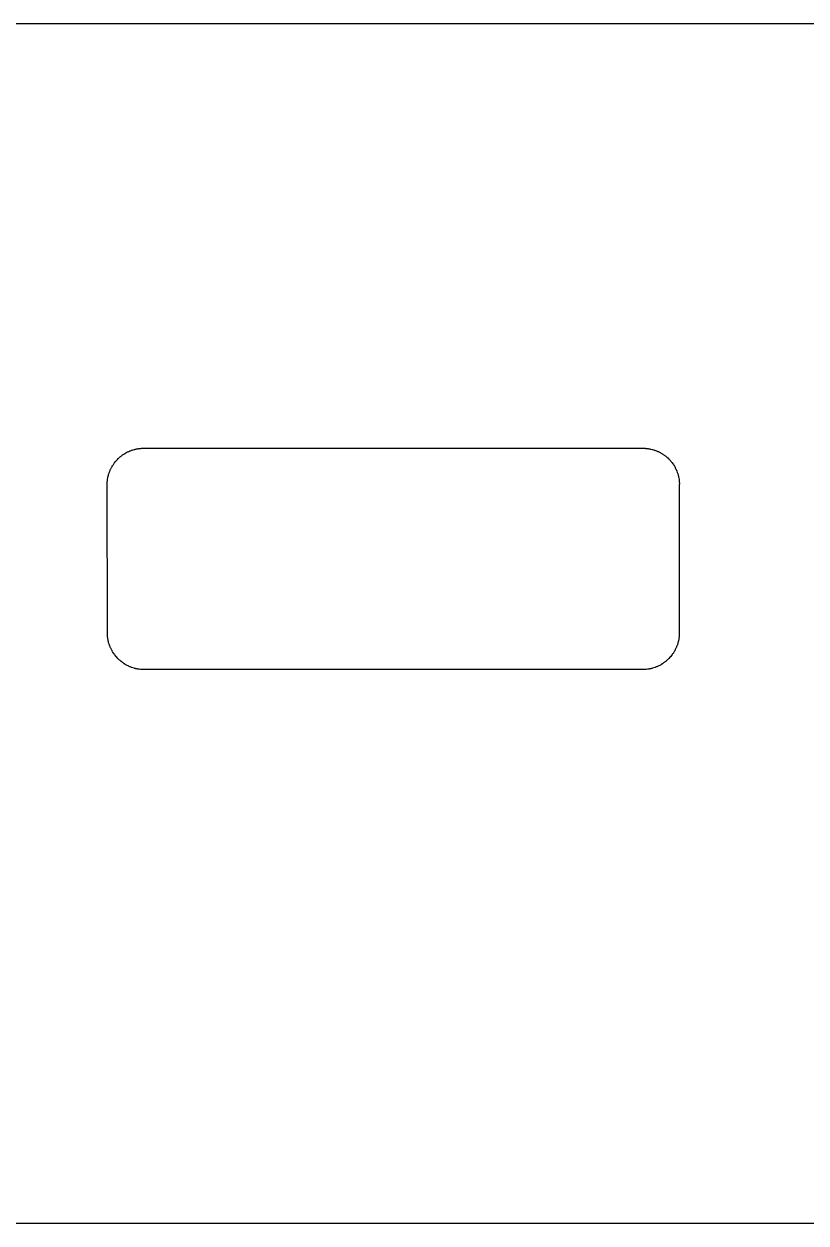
# Model space of a CAD drawing. Header units: metres. Extents: x -3 to 104, y 0 to 37.
# Drawn here: x 23.98 to 45.17, y 4.5 to 37 of the extents above; entities that cross this region are included whole.
import ezdxf

# ---------------------------------------------------------------- set-up
doc = ezdxf.new("R2010")
doc.units = ezdxf.units.M

msp = doc.modelspace()

# ---------------------------------------------------------------- linework, layer by layer
for p, q in [((103.018, 37), (-2.01758, 37)), ((26.6826, 25.3398), (26.7412, 25.375)), ((26.7412, 25.375), (26.7568, 25.3838)), ((26.7568, 25.3838), (26.7715, 25.3916)), ((26.7715, 25.3916), (26.7871, 25.3994)), ((26.7871, 25.3994), (26.8027, 25.4062)), ((26.8027, 25.4062), (26.8184, 25.4141)), ((26.8184, 25.4141), (26.8496, 25.4277)), ((26.8496, 25.4277), (26.8662, 25.4336)), ((26.8662, 25.4336), (26.8818, 25.4395)), ((26.8818, 25.4395), (26.8984, 25.4453)), ((26.8984, 25.4453), (26.9141, 25.4512)), ((26.9141, 25.4512), (26.9639, 25.4658)), ((26.9639, 25.4658), (26.9805, 25.4697)), ((26.9805, 25.4697), (26.9971, 25.4746)), ((26.9971, 25.4746), (27.0137, 25.4775)), ((27.0137, 25.4775), (27.0312, 25.4814)), ((27.0312, 25.4814), (27.0645, 25.4873)), ((27.0645, 25.4873), (27.082, 25.4902)), ((27.082, 25.4902), (27.0986, 25.4922)), ((27.0986, 25.4922), (27.1162, 25.4941)), ((27.1162, 25.4941), (27.1328, 25.4961)), ((27.1328, 25.4961), (27.1504, 25.4971)), ((27.1504, 25.4971), (27.167, 25.499)), ((27.167, 25.499), (27.1846, 25.499)), ((27.1846, 25.499), (27.2021, 25.5)), ((27.2021, 25.5), (40.7725, 25.5)), ((40.7725, 25.5), (40.79, 25.499)), ((40.79, 25.499), (40.8066, 25.499)), ((40.8066, 25.499), (40.8232, 25.4971)), ((40.8232, 25.4971), (40.8408, 25.4961)), ((40.8408, 25.4961), (40.874, 25.4922)), ((40.874, 25.4922), (40.8916, 25.4902)), ((40.8916, 25.4902), (40.9082, 25.4873)), ((40.9082, 25.4873), (40.9248, 25.4854)), ((40.9248, 25.4854), (40.9414, 25.4814)), ((40.9414, 25.4814), (40.958, 25.4785)), ((40.958, 25.4785), (41.0078, 25.4668)), ((41.0078, 25.4668), (41.041, 25.457)), ((41.041, 25.457), (41.0566, 25.4521)), ((41.0566, 25.4521), (41.0732, 25.4463)), ((41.0732, 25.4463), (41.0889, 25.4414)), ((41.0889, 25.4414), (41.1055, 25.4346)), ((41.1055, 25.4346), (41.1211, 25.4287)), ((41.1211, 25.4287), (41.1367, 25.4219)), ((41.1367, 25.4219), (41.1523, 25.416)), ((41.1523, 25.416), (41.168, 25.4082)), ((41.168, 25.4082), (41.1826, 25.4014)), ((41.1826, 25.4014), (41.2139, 25.3857)), ((41.2139, 25.3857), (41.2285, 25.3779)), ((41.2285, 25.3779), (41.2432, 25.3691)), ((41.2432, 25.3691), (41.2578, 25.3613)), ((41.2578, 25.3613), (41.2725, 25.3525)), ((41.2725, 25.3525), (41.2871, 25.3428)), ((26.375, 25.0195), (26.3848, 25.0342)), ((26.3848, 25.0342), (26.3936, 25.0488)), ((26.3936, 25.0488), (26.4033, 25.0635)), ((26.4033, 25.0635), (26.4131, 25.0771)), ((26.4131, 25.0771), (26.4229, 25.0918)), ((26.4229, 25.0918), (26.4326, 25.1055)), ((26.4326, 25.1055), (26.4541, 25.1328)), ((26.4541, 25.1328), (26.4648, 25.1455)), ((26.4648, 25.1455), (26.4756, 25.1592)), ((26.4756, 25.1592), (26.5107, 25.1973)), ((26.5107, 25.1973), (26.5352, 25.2217)), ((26.5352, 25.2217), (26.5479, 25.2334)), ((26.5479, 25.2334), (26.5596, 25.2451)), ((26.5596, 25.2451), (26.5732, 25.2568)), ((26.5732, 25.2568), (26.5859, 25.2676)), ((26.5859, 25.2676), (26.5996, 25.2783)), ((26.5996, 25.2783), (26.6123, 25.2891)), ((26.6123, 25.2891), (26.6396, 25.3105)), ((26.6396, 25.3105), (26.6543, 25.3203)), ((26.6543, 25.3203), (26.668, 25.3301)), ((26.668, 25.3301), (26.6826, 25.3398)), ((41.2871, 25.3428), (41.3008, 25.334)), ((41.3008, 25.334), (41.3154, 25.3242)), ((41.3154, 25.3242), (41.3291, 25.3145)), ((41.3291, 25.3145), (41.3428, 25.3037)), ((41.3428, 25.3037), (41.3564, 25.2939)), ((41.3564, 25.2939), (41.3701, 25.2832)), ((41.3701, 25.2832), (41.3955, 25.2617)), ((41.3955, 25.2617), (41.4082, 25.25)), ((41.4082, 25.25), (41.4209, 25.2393)), ((41.4209, 25.2393), (41.4463, 25.2158)), ((41.4463, 25.2158), (41.458, 25.2031)), ((41.458, 25.2031), (41.4697, 25.1914)), ((41.4697, 25.1914), (41.4814, 25.1787)), ((41.4814, 25.1787), (41.4922, 25.166)), ((41.4922, 25.166), (41.5039, 25.1533)), ((41.5039, 25.1533), (41.5146, 25.1396)), ((41.5146, 25.1396), (41.5254, 25.127)), ((41.5254, 25.127), (41.5361, 25.1133)), ((41.5361, 25.1133), (41.5654, 25.0723)), ((41.5654, 25.0723), (41.5752, 25.0576)), ((41.5752, 25.0576), (41.585, 25.0439)), ((41.585, 25.0439), (41.6025, 25.0146)), ((26.2539, 24.6992), (26.2568, 24.7168)), ((26.2568, 24.7168), (26.2686, 24.7666)), ((26.2686, 24.7666), (26.2832, 24.8164)), ((26.2832, 24.8164), (26.2891, 24.833)), ((26.2891, 24.833), (26.2949, 24.8486)), ((26.2949, 24.8486), (26.3008, 24.8652)), ((26.3008, 24.8652), (26.3066, 24.8809)), ((26.3066, 24.8809), (26.3135, 24.8965)), ((26.3135, 24.8965), (26.3203, 24.9131)), ((26.3203, 24.9131), (26.3271, 24.9287)), ((26.3271, 24.9287), (26.335, 24.9443)), ((26.335, 24.9443), (26.3418, 24.959)), ((26.3418, 24.959), (26.3496, 24.9746)), ((26.3496, 24.9746), (26.3584, 24.9893)), ((26.3584, 24.9893), (26.3662, 25.0049)), ((26.3662, 25.0049), (26.375, 25.0195)), ((41.6025, 25.0146), (41.6104, 25)), ((41.6104, 25), (41.6191, 24.9854)), ((41.6191, 24.9854), (41.627, 24.9697)), ((41.627, 24.9697), (41.6348, 24.9551)), ((41.6348, 24.9551), (41.6426, 24.9395)), ((41.6426, 24.9395), (41.6699, 24.877)), ((41.6699, 24.877), (41.6816, 24.8457)), ((41.6816, 24.8457), (41.6875, 24.8291)), ((41.6875, 24.8291), (41.6924, 24.8135)), ((41.6924, 24.8135), (41.707, 24.7637)), ((41.707, 24.7637), (41.7109, 24.748)), ((41.7109, 24.748), (41.7148, 24.7314)), ((41.7148, 24.7314), (41.7178, 24.7148)), ((41.7178, 24.7148), (41.7217, 24.6973)), ((26.2363, 24.5459), (26.2373, 24.5635)), ((26.2412, 20.5), (26.2363, 24.5459)), ((26.2373, 24.5635), (26.2383, 24.5801)), ((26.2383, 24.5801), (26.2393, 24.5977)), ((26.2393, 24.5977), (26.2412, 24.6143)), ((26.2412, 24.6143), (26.2432, 24.6318)), ((26.2432, 24.6318), (26.2451, 24.6484)), ((26.2451, 24.6484), (26.248, 24.666)), ((26.248, 24.666), (26.2539, 24.6992)), ((41.7217, 24.6973), (41.7275, 24.6641)), ((41.7275, 24.6641), (41.7314, 24.6309)), ((41.7314, 24.6309), (41.7334, 24.6133)), ((41.7334, 24.6133), (41.7354, 24.5967)), ((41.7354, 24.5967), (41.7363, 24.5801)), ((41.7363, 24.5801), (41.7373, 24.5625)), ((41.7383, 24.5283), (41.7363, 24.5283)), ((41.7363, 24.5283), (41.7363, 20.4648)), ((41.7373, 24.5625), (41.7383, 24.5459)), ((41.7383, 24.5459), (41.7383, 24.5283)), ((26.2412, 20.4648), (26.2412, 20.5)), ((26.2422, 20.4473), (26.2412, 20.4648)), ((26.2432, 20.4307), (26.2422, 20.4473)), ((26.2441, 20.4131), (26.2432, 20.4307)), ((26.248, 20.3779), (26.2441, 20.4131)), ((26.251, 20.3604), (26.248, 20.3779)), ((26.2529, 20.3438), (26.251, 20.3604)), ((26.2559, 20.3262), (26.2529, 20.3438)), ((26.2588, 20.3096), (26.2559, 20.3262)), ((26.2627, 20.292), (26.2588, 20.3096)), ((26.2666, 20.2754), (26.2627, 20.292)), ((26.2705, 20.2578), (26.2666, 20.2754)), ((26.2744, 20.2412), (26.2705, 20.2578)), ((26.2842, 20.208), (26.2744, 20.2412)), ((26.29, 20.1914), (26.2842, 20.208)), ((26.2949, 20.1748), (26.29, 20.1914)), ((26.3008, 20.1582), (26.2949, 20.1748)), ((26.3076, 20.1416), (26.3008, 20.1582)), ((41.6768, 20.1582), (41.6699, 20.1416)), ((41.6826, 20.1748), (41.6768, 20.1582)), ((41.6875, 20.1914), (41.6826, 20.1748)), ((41.6934, 20.208), (41.6875, 20.1914)), ((41.6982, 20.2246), (41.6934, 20.208)), ((41.7021, 20.2412), (41.6982, 20.2246)), ((41.707, 20.2578), (41.7021, 20.2412)), ((41.7109, 20.2754), (41.707, 20.2578)), ((41.7148, 20.292), (41.7109, 20.2754)), ((41.7188, 20.3096), (41.7148, 20.292)), ((41.7217, 20.3262), (41.7188, 20.3096)), ((41.7246, 20.3438), (41.7217, 20.3262)), ((41.7266, 20.3604), (41.7246, 20.3438)), ((41.7295, 20.3779), (41.7266, 20.3604)), ((41.7314, 20.3955), (41.7295, 20.3779)), ((41.7324, 20.4131), (41.7314, 20.3955)), ((41.7344, 20.4307), (41.7324, 20.4131)), ((41.7354, 20.4473), (41.7344, 20.4307)), ((41.7363, 20.4648), (41.7354, 20.4473)), ((26.3135, 20.125), (26.3076, 20.1416)), ((26.3203, 20.1094), (26.3135, 20.125)), ((26.3271, 20.0928), (26.3203, 20.1094)), ((26.335, 20.0771), (26.3271, 20.0928)), ((26.3418, 20.0615), (26.335, 20.0771)), ((26.3574, 20.0303), (26.3418, 20.0615)), ((26.3662, 20.0156), (26.3574, 20.0303)), ((26.375, 20), (26.3662, 20.0156)), ((26.3838, 19.9854), (26.375, 20)), ((26.3926, 19.9697), (26.3838, 19.9854)), ((26.4121, 19.9404), (26.3926, 19.9697)), ((26.4219, 19.9268), (26.4121, 19.9404)), ((26.4316, 19.9121), (26.4219, 19.9268)), ((26.4746, 19.8574), (26.4316, 19.9121)), ((26.4863, 19.8438), (26.4746, 19.8574)), ((26.5332, 19.793), (26.4863, 19.8438)), ((41.4912, 19.8438), (41.4561, 19.8057)), ((41.5029, 19.8574), (41.4912, 19.8438)), ((41.5459, 19.9121), (41.5029, 19.8574)), ((41.5557, 19.9268), (41.5459, 19.9121)), ((41.5654, 19.9404), (41.5557, 19.9268)), ((41.585, 19.9697), (41.5654, 19.9404)), ((41.5938, 19.9854), (41.585, 19.9697)), ((41.6025, 20), (41.5938, 19.9854)), ((41.6113, 20.0156), (41.6025, 20)), ((41.6191, 20.0303), (41.6113, 20.0156)), ((41.6279, 20.0459), (41.6191, 20.0303)), ((41.6357, 20.0615), (41.6279, 20.0459)), ((41.6426, 20.0771), (41.6357, 20.0615)), ((41.6504, 20.0928), (41.6426, 20.0771)), ((41.6572, 20.1094), (41.6504, 20.0928)), ((41.6641, 20.125), (41.6572, 20.1094)), ((41.6699, 20.1416), (41.6641, 20.125)), ((26.5459, 19.7803), (26.5332, 19.793)), ((26.5713, 19.7568), (26.5459, 19.7803)), ((26.585, 19.7451), (26.5713, 19.7568)), ((26.5977, 19.7344), (26.585, 19.7451)), ((26.6113, 19.7227), (26.5977, 19.7344)), ((26.6387, 19.7012), (26.6113, 19.7227)), ((26.6533, 19.6914), (26.6387, 19.7012)), ((26.667, 19.6807), (26.6533, 19.6914)), ((26.6963, 19.6611), (26.667, 19.6807)), ((26.7109, 19.6523), (26.6963, 19.6611)), ((26.7256, 19.6426), (26.7109, 19.6523)), ((26.7412, 19.6338), (26.7256, 19.6426)), ((26.7559, 19.625), (26.7412, 19.6338)), ((26.8184, 19.5938), (26.7559, 19.625)), ((26.834, 19.5869), (26.8184, 19.5938)), ((26.8496, 19.5791), (26.834, 19.5869)), ((26.8662, 19.5732), (26.8496, 19.5791)), ((26.8828, 19.5664), (26.8662, 19.5732)), ((26.8984, 19.5605), (26.8828, 19.5664)), ((26.9316, 19.5488), (26.8984, 19.5605)), ((26.9648, 19.5391), (26.9316, 19.5488)), ((26.9824, 19.5342), (26.9648, 19.5391)), ((26.999, 19.5293), (26.9824, 19.5342)), ((27.0156, 19.5254), (26.999, 19.5293)), ((27.0332, 19.5215), (27.0156, 19.5254)), ((27.0498, 19.5186), (27.0332, 19.5215)), ((27.0674, 19.5156), (27.0498, 19.5186)), ((27.084, 19.5127), (27.0674, 19.5156)), ((27.1016, 19.5098), (27.084, 19.5127)), ((27.1367, 19.5059), (27.1016, 19.5098)), ((27.1533, 19.5039), (27.1367, 19.5059)), ((27.1709, 19.502), (27.1533, 19.5039)), ((27.1885, 19.501), (27.1709, 19.502)), ((27.2061, 19.501), (27.1885, 19.501)), ((27.2236, 19.5), (27.2061, 19.501)), ((40.7539, 19.5), (27.2236, 19.5)), ((40.7715, 19.501), (40.7539, 19.5)), ((40.7891, 19.501), (40.7715, 19.501)), ((40.8066, 19.502), (40.7891, 19.501)), ((40.8242, 19.5039), (40.8066, 19.502)), ((40.8408, 19.5059), (40.8242, 19.5039)), ((40.876, 19.5098), (40.8408, 19.5059)), ((40.8936, 19.5127), (40.876, 19.5098)), ((40.9102, 19.5156), (40.8936, 19.5127)), ((40.9277, 19.5186), (40.9102, 19.5156)), ((40.9443, 19.5215), (40.9277, 19.5186)), ((40.9619, 19.5254), (40.9443, 19.5215)), ((40.9785, 19.5293), (40.9619, 19.5254)), ((40.9951, 19.5342), (40.9785, 19.5293)), ((41.0127, 19.5391), (40.9951, 19.5342)), ((41.0459, 19.5488), (41.0127, 19.5391)), ((41.0791, 19.5605), (41.0459, 19.5488)), ((41.0947, 19.5664), (41.0791, 19.5605)), ((41.1113, 19.5732), (41.0947, 19.5664)), ((41.127, 19.5791), (41.1113, 19.5732)), ((41.1436, 19.5869), (41.127, 19.5791)), ((41.1592, 19.5938), (41.1436, 19.5869)), ((41.2217, 19.625), (41.1592, 19.5938)), ((41.2363, 19.6338), (41.2217, 19.625)), ((41.252, 19.6426), (41.2363, 19.6338)), ((41.2666, 19.6523), (41.252, 19.6426)), ((41.2812, 19.6611), (41.2666, 19.6523)), ((41.3105, 19.6807), (41.2812, 19.6611)), ((41.3242, 19.6914), (41.3105, 19.6807)), ((41.3389, 19.7012), (41.3242, 19.6914)), ((41.3662, 19.7227), (41.3389, 19.7012)), ((41.3799, 19.7344), (41.3662, 19.7227)), ((41.3926, 19.7451), (41.3799, 19.7344)), ((41.4062, 19.7568), (41.3926, 19.7451)), ((41.4316, 19.7803), (41.4062, 19.7568)), ((41.4434, 19.793), (41.4316, 19.7803)), ((41.4561, 19.8057), (41.4434, 19.793)), ((19.9648, 4.5), (80.0352, 4.5))]:
    msp.add_line(p, q)

doc.saveas('drawing.dxf')
